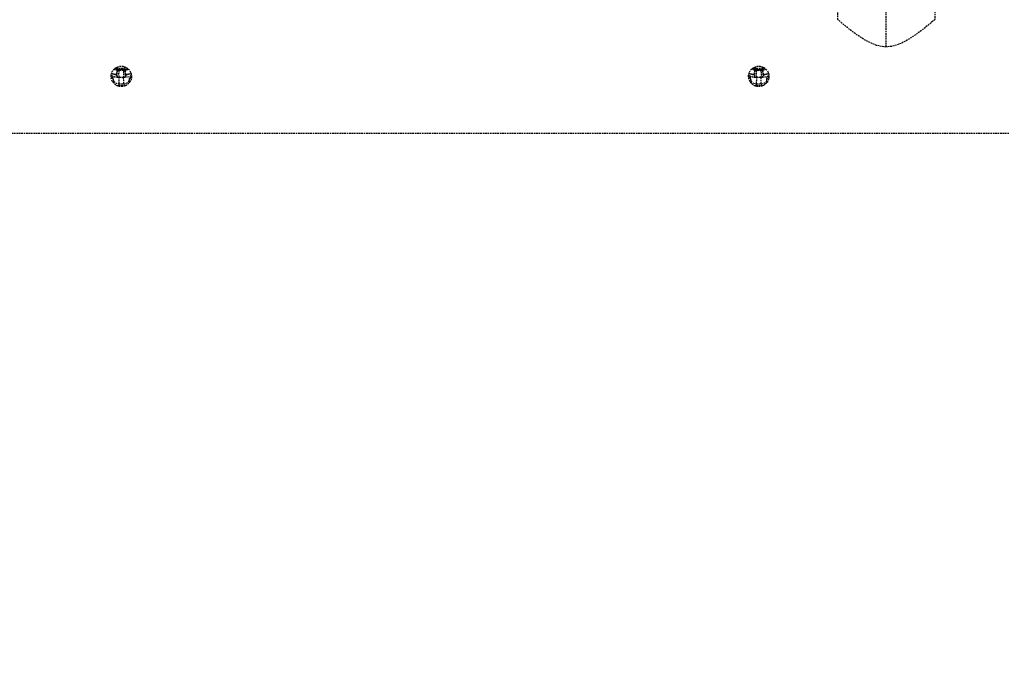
# Model space of a CAD drawing. Header units: millimetres. Extents: x -6713 to 5148, y -2591 to 1587.
# Drawn here: x 569 to 1339, y -995 to -494 of the extents above; entities that cross this region are included whole.
import ezdxf

# ---------------------------------------------------------------- set-up
doc = ezdxf.new("R2010")
doc.units = ezdxf.units.MM
doc.linetypes.add('HIDDEN', pattern=[1.905, 1.27, -0.635])
for name, color, linetype in [('DIKOM_ОБЪЕКТ', 7, 'Continuous'), ('DIKOM_РАЗМЕР_ЗОНА', 7, 'Continuous'), ('DIKOM_РАЗМЕР_ОБЪЕКТА', 7, 'Continuous')]:
    doc.layers.add(name, color=color, linetype=linetype)
doc.styles.add('style1', font='arialbd.ttf', dxfattribs={"width": 0.8})
doc.dimstyles.new('1-50', dxfattribs={"dimtxt": 300, "dimasz": 200, "dimexe": 100, "dimexo": 0, "dimgap": 100, "dimtad": 1, "dimtxsty": 'style1', "dimcen": 200, "dimclrd": 7, "dimclre": 7, "dimclrt": 7, "dimadec": 1, "dimazin": 2, "dimtfac": 1, "dimtmove": 0, "dimatfit": 2, "dimfxl": 0, "dimlwd": 25, "dimlwe": 18, "dimarcsym": 0})

# ---------------------------------------------------------------- blocks, each defined once
blk = doc.blocks.new('*D0')
at = {"layer": 'Defpoints', "color": 0, "transparency": 16777216}
for p in [(-5474.61, 1436.5), (3266.41, 1436.5), (3451.12, -1263.5)]:
    blk.add_point(p, dxfattribs=at)
at = {"layer": 'DIKOM_РАЗМЕР_ОБЪЕКТА', "color": 7, "lineweight": 18, "transparency": 16777216}
for p, q in [((3266.41, 1436.5), (-5574.61, 1436.5)), ((3451.12, -1263.5), (-5574.61, -1263.5))]:
    blk.add_line(p, q, dxfattribs=at)
at = {"layer": 'DIKOM_РАЗМЕР_ОБЪЕКТА', "color": 7, "lineweight": 25, "transparency": 16777216}
blk.add_line((-5474.61, -1063.5), (-5474.61, 1236.5), dxfattribs=at)
at = {"layer": 'DIKOM_РАЗМЕР_ОБЪЕКТА', "color": 7, "transparency": 16777216}
for points in [[(-5507.94, 1236.5), (-5441.28, 1236.5), (-5474.61, 1436.5)], [(-5507.94, -1063.5), (-5441.28, -1063.5), (-5474.61, -1263.5)]]:
    blk.add_solid(points, dxfattribs=at)
at = {"layer": 'DIKOM_РАЗМЕР_ОБЪЕКТА', "color": 7, "transparency": 16777216, "insert": (-5753.31, 29.27), "char_height": 300, "attachment_point": 5, "rotation": 90, "style": 'style1'}
blk.add_mtext('{\\fArial|b0|i0|c204|p34;\\H1.16667x;2700}', dxfattribs=at)
blk = doc.blocks.new('*D2')
at = {"layer": 'Defpoints', "color": 0, "transparency": 16777216}
for p in [(-4851.5, 438.4), (5148.5, 234.63), (-4851.5, -2490.97)]:
    blk.add_point(p, dxfattribs=at)
at = {"layer": 'DIKOM_РАЗМЕР_ЗОНА', "color": 7, "lineweight": 18, "transparency": 16777216}
for p, q in [((-4851.5, 438.4), (-4851.5, -2590.97)), ((5148.5, 234.63), (5148.5, -2590.97))]:
    blk.add_line(p, q, dxfattribs=at)
at = {"layer": 'DIKOM_РАЗМЕР_ЗОНА', "color": 7, "lineweight": 25, "transparency": 16777216}
blk.add_line((4948.5, -2490.97), (-4651.5, -2490.97), dxfattribs=at)
at = {"layer": 'DIKOM_РАЗМЕР_ЗОНА', "color": 7, "transparency": 16777216}
for points in [[(-4651.5, -2457.64), (-4651.5, -2524.31), (-4851.5, -2490.97)], [(4948.5, -2457.64), (4948.5, -2524.31), (5148.5, -2490.97)]]:
    blk.add_solid(points, dxfattribs=at)
at = {"layer": 'DIKOM_РАЗМЕР_ЗОНА', "color": 7, "transparency": 16777216, "insert": (187.27, -2212.27), "char_height": 300, "attachment_point": 5, "style": 'style1'}
blk.add_mtext('{\\fArial|b0|i0|c204|p34;\\H1.16667x;10000}', dxfattribs=at)

msp = doc.modelspace()

# ---------------------------------------------------------------- linework, layer by layer
at = {"layer": 'DIKOM_ОБЪЕКТ', "color": 7, "linetype": 'HIDDEN', "lineweight": 15}
for p, q in [((1248.5, -515.343), (1248.5, 688.343)), ((1210.5, -494), (1210.5, 667)), ((1286.5, 667), (1286.5, -494)), ((640.566, -537.64), (640.909, -537.912)), ((640.764, -537.768), (640.978, -537.887)), ((645.527, -533.787), (645.581, -533.796)), ((646.66, -533.919), (645.581, -533.796)), ((645.774, -532.97), (645.712, -532.961)), ((646.782, -533.102), (645.774, -532.97)), ((646.782, -533.102), (648.5, -533.188)), ((648.5, -533.188), (650.218, -533.102)), ((650.218, -533.102), (651.226, -532.97)), ((651.419, -533.796), (650.34, -533.919)), ((651.288, -532.961), (651.226, -532.97)), ((651.419, -533.796), (651.473, -533.787)), ((656.021, -537.887), (656.234, -537.769)), ((656.089, -537.913), (656.364, -537.694)), ((1140.566, -537.64), (1140.909, -537.912)), ((1140.764, -537.768), (1140.978, -537.887)), ((1145.527, -533.787), (1145.581, -533.796)), ((1146.66, -533.919), (1145.581, -533.796)), ((1145.774, -532.97), (1145.712, -532.961)), ((1146.782, -533.102), (1145.774, -532.97)), ((1146.782, -533.102), (1148.5, -533.188)), ((1148.5, -533.188), (1150.218, -533.102)), ((1150.218, -533.102), (1151.226, -532.97)), ((1151.419, -533.796), (1150.34, -533.919)), ((1151.288, -532.961), (1151.226, -532.97)), ((1151.419, -533.796), (1151.473, -533.787)), ((1156.021, -537.887), (1156.234, -537.769)), ((1156.089, -537.913), (1156.364, -537.694)), ((642.5, -543.622), (642.5, -541.995)), ((642.531, -543.658), (642.531, -542.172)), ((651.471, -545.804), (645.377, -545.804)), ((645.584, -539.065), (646.763, -539.132)), ((646.5, -544.231), (650.5, -544.231)), ((646.5, -544.231), (646.5, -545.494)), ((646.5, -545.494), (650.5, -545.494)), ((646.512, -545.804), (646.5, -545.494)), ((646.763, -539.132), (650.237, -539.132)), ((650.237, -539.132), (651.416, -539.065)), ((650.5, -545.494), (650.488, -545.804)), ((650.5, -544.231), (650.5, -545.494)), ((654.469, -542.172), (654.469, -543.668)), ((654.5, -541.995), (654.5, -543.635)), ((1142.5, -543.622), (1142.5, -541.995)), ((1142.531, -543.658), (1142.531, -542.172)), ((1151.471, -545.804), (1145.377, -545.804)), ((1145.584, -539.065), (1146.763, -539.132)), ((1146.5, -544.231), (1150.5, -544.231)), ((1146.5, -544.231), (1146.5, -545.494)), ((1146.5, -545.494), (1150.5, -545.494)), ((1146.512, -545.804), (1146.5, -545.494)), ((1146.763, -539.132), (1150.237, -539.132)), ((1150.237, -539.132), (1151.416, -539.065)), ((1150.5, -545.494), (1150.488, -545.804)), ((1150.5, -544.231), (1150.5, -545.494)), ((1154.469, -542.172), (1154.469, -543.668)), ((1154.5, -541.995), (1154.5, -543.635)), ((-1083.5, -583), (1380.5, -583))]:
    msp.add_line(p, q, dxfattribs=at)
at = {"layer": 'DIKOM_ОБЪЕКТ', "color": 7, "linetype": 'HIDDEN', "lineweight": 15, "flags": 128}
for points in [[(1248.5, -515.343), (1244.722, -515.037), (1240.944, -514.141), (1236.07, -512.218), (1231.483, -509.763), (1228.366, -507.814), (1225.425, -505.809), (1222.626, -503.777), (1220.025, -501.797), (1216.562, -499.05), (1213.687, -496.689), (1211.987, -495.263), (1210.882, -494.326), (1210.5, -494)], [(1286.5, -494), (1286.134, -494.312), (1285.015, -495.261), (1283.288, -496.709), (1280.952, -498.633), (1277.06, -501.731), (1272.311, -505.285), (1266.93, -508.904), (1263.925, -510.676), (1260.709, -512.322), (1257.03, -513.822), (1253.037, -514.903), (1248.5, -515.343)], [(644.783, -537.093), (642.368, -536.734), (640.928, -536.297)], [(645.527, -533.787), (643.522, -533.37), (642.711, -533.056)], [(645.712, -532.961), (644.15, -532.655), (643.392, -532.434)], [(645.584, -539.065), (645.304, -538.856), (645.059, -538.425), (644.88, -537.812), (644.783, -537.093)], [(645.581, -533.796), (645.384, -534.441), (645.23, -535.226), (645.132, -536.085), (645.099, -536.944), (645.133, -537.731), (645.232, -538.381), (645.386, -538.839), (645.584, -539.065)], [(650.34, -533.919), (648.494, -533.998), (646.66, -533.919)], [(651.416, -539.065), (651.614, -538.839), (651.768, -538.381), (651.867, -537.731), (651.901, -536.944), (651.868, -536.085), (651.77, -535.226), (651.616, -534.441), (651.419, -533.796)], [(652.217, -537.093), (652.12, -537.812), (651.941, -538.425), (651.696, -538.856), (651.416, -539.065)], [(651.416, -539.065), (653.574, -538.766), (655.408, -538.23), (656.021, -537.887)], [(654.26, -533.076), (653.222, -533.44), (651.473, -533.787)], [(656.126, -536.28), (654.635, -536.733), (652.217, -537.093)], [(1144.783, -537.093), (1142.368, -536.734), (1140.928, -536.297)], [(1145.527, -533.787), (1143.522, -533.37), (1142.711, -533.056)], [(1145.712, -532.961), (1144.15, -532.655), (1143.392, -532.434)], [(1145.584, -539.065), (1145.304, -538.856), (1145.059, -538.425), (1144.88, -537.812), (1144.783, -537.093)], [(1145.581, -533.796), (1145.384, -534.441), (1145.23, -535.226), (1145.132, -536.085), (1145.099, -536.944), (1145.133, -537.731), (1145.232, -538.381), (1145.386, -538.839), (1145.584, -539.065)], [(1150.34, -533.919), (1148.494, -533.998), (1146.66, -533.919)], [(1151.416, -539.065), (1151.614, -538.839), (1151.768, -538.381), (1151.867, -537.731), (1151.901, -536.944), (1151.868, -536.085), (1151.77, -535.226), (1151.616, -534.441), (1151.419, -533.796)], [(1152.217, -537.093), (1152.12, -537.812), (1151.941, -538.425), (1151.696, -538.856), (1151.416, -539.065)], [(1151.416, -539.065), (1153.574, -538.766), (1155.408, -538.23), (1156.021, -537.887)], [(1154.26, -533.076), (1153.222, -533.44), (1151.473, -533.787)], [(1156.126, -536.28), (1154.635, -536.733), (1152.217, -537.093)], [(642.531, -542.172), (642.336, -540.533), (642.099, -539.891)], [(642.531, -542.172), (642.968, -542.835), (643.855, -543.463), (645.08, -543.955), (646.5, -544.231)], [(644.991, -545.581), (645.082, -545.583), (646.5, -545.494)], [(650.5, -544.231), (651.92, -543.955), (653.145, -543.463), (654.032, -542.835), (654.469, -542.172)], [(650.5, -545.494), (651.918, -545.583), (651.986, -545.581)], [(654.901, -539.891), (654.664, -540.533), (654.469, -542.172)], [(1142.531, -542.172), (1142.336, -540.533), (1142.099, -539.891)], [(1142.531, -542.172), (1142.968, -542.835), (1143.855, -543.463), (1145.08, -543.955), (1146.5, -544.231)], [(1144.991, -545.581), (1145.082, -545.583), (1146.5, -545.494)], [(1150.5, -544.231), (1151.92, -543.955), (1153.145, -543.463), (1154.032, -542.835), (1154.469, -542.172)], [(1150.5, -545.494), (1151.918, -545.583), (1151.986, -545.581)], [(1154.901, -539.891), (1154.664, -540.533), (1154.469, -542.172)]]:
    msp.add_lwpolyline(points, dxfattribs=at)
at = {"layer": 'DIKOM_ОБЪЕКТ', "color": 7, "linetype": 'HIDDEN', "lineweight": 15}
for centre in [(648.5, -538.5), (1148.5, -538.5)]:
    msp.add_circle(centre, 8, dxfattribs=at)
for centre, radius, start, end in [((637.491, -541.345), 4.859, 17.520108, 45.146896), ((646.606, -521.773), 15.429, 248.447258, 263.214789), ((646.201, -526.693), 12.387, 245.063035, 267.145233), ((648.499, -513.995), 18.985, 254.885908, 285.154084), ((648.5, -515.018), 16.996, 256.900534, 283.12713), ((652.326, -537.016), 7.543, 154.343363, 180.585287), ((643.827, -532.98), 1.886, 334.343364, 0.585287), ((643.807, -532.954), 1.968, 334.387914, 359.52313), ((661.201, -536.411), 14.752, 170.275821, 191.861236), ((761.927, -547.312), 115.468, 175.837956, 178.47081), ((643.653, -533.064), 3.129, 343.973404, 359.319797), ((653.346, -533.064), 3.128, 180.683484, 196.027407), ((635.418, -536.42), 15.129, 348.36049, 9.513648), ((535.073, -547.312), 115.468, 1.52919, 4.162045), ((653.193, -532.954), 1.968, 180.47687, 205.612085), ((653.173, -532.98), 1.886, 179.414722, 205.656637), ((649.381, -519.152), 13.94, 277.859646, 287.503621), ((644.674, -537.017), 7.543, 359.420265, 25.657763), ((650.777, -523.175), 13.992, 275.907712, 292.828885), ((658.304, -540.519), 3.487, 129.582582, 169.477892), ((1137.491, -541.345), 4.859, 17.520108, 45.146896), ((1146.606, -521.773), 15.429, 248.447258, 263.214789), ((1146.201, -526.693), 12.387, 245.063035, 267.145233), ((1148.499, -513.995), 18.985, 254.885908, 285.154084), ((1148.5, -515.018), 16.996, 256.900534, 283.12713), ((1152.326, -537.016), 7.543, 154.343363, 180.585287), ((1143.827, -532.98), 1.886, 334.343363, 0.585288), ((1143.807, -532.954), 1.968, 334.387915, 359.523129), ((1161.201, -536.411), 14.752, 170.275821, 191.861236), ((1261.927, -547.312), 115.468, 175.837956, 178.47081), ((1143.653, -533.064), 3.129, 343.973403, 359.319798), ((1153.346, -533.064), 3.128, 180.683484, 196.027407), ((1135.418, -536.42), 15.129, 348.36049, 9.513648), ((1035.073, -547.312), 115.468, 1.52919, 4.162045), ((1153.193, -532.954), 1.968, 180.47687, 205.612085), ((1153.173, -532.98), 1.886, 179.414721, 205.656638), ((1149.381, -519.152), 13.94, 277.859646, 287.503621), ((1144.674, -537.017), 7.543, 359.420265, 25.657763), ((1150.777, -523.175), 13.992, 275.907712, 292.828885), ((1158.304, -540.519), 3.487, 129.582582, 169.477892), ((639.674, -542.073), 2.837, 5.142227, 69.87242), ((657.327, -542.074), 2.839, 109.428509, 174.768058), ((1139.674, -542.073), 2.837, 5.142227, 69.87242), ((1157.327, -542.074), 2.839, 109.428509, 174.768058)]:
    msp.add_arc(centre, radius, start, end, dxfattribs=at)

# ---------------------------------------------------------------- dimensions: what is measured, and where the dimension line sits
at = {"layer": 'DIKOM_РАЗМЕР_ЗОНА'}
dim = msp.add_linear_dim(base=(-4851.5, -2490.973), p1=(5148.5, 234.628), p2=(-4851.5, 438.398), text='{\\fArial|b0|i0|c204|p34;\\H1.16667x;<>}', dimstyle='1-50', dxfattribs=at)
dim.commit()
dim.dimension.update_dxf_attribs({"geometry": '*D2', "text_midpoint": (187.271, -2490.973), "dimtype": 160})
at = {"layer": 'DIKOM_РАЗМЕР_ОБЪЕКТА'}
dim = msp.add_linear_dim(base=(-5474.611, 1436.5), p1=(3451.123, -1263.5), p2=(3266.406, 1436.5), angle=90, text='{\\fArial|b0|i0|c204|p34;\\H1.16667x;<>}', dimstyle='1-50', dxfattribs=at)
dim.commit()
dim.dimension.update_dxf_attribs({"geometry": '*D0', "text_midpoint": (-5474.611, 29.273), "dimtype": 160})

doc.saveas('drawing.dxf')
